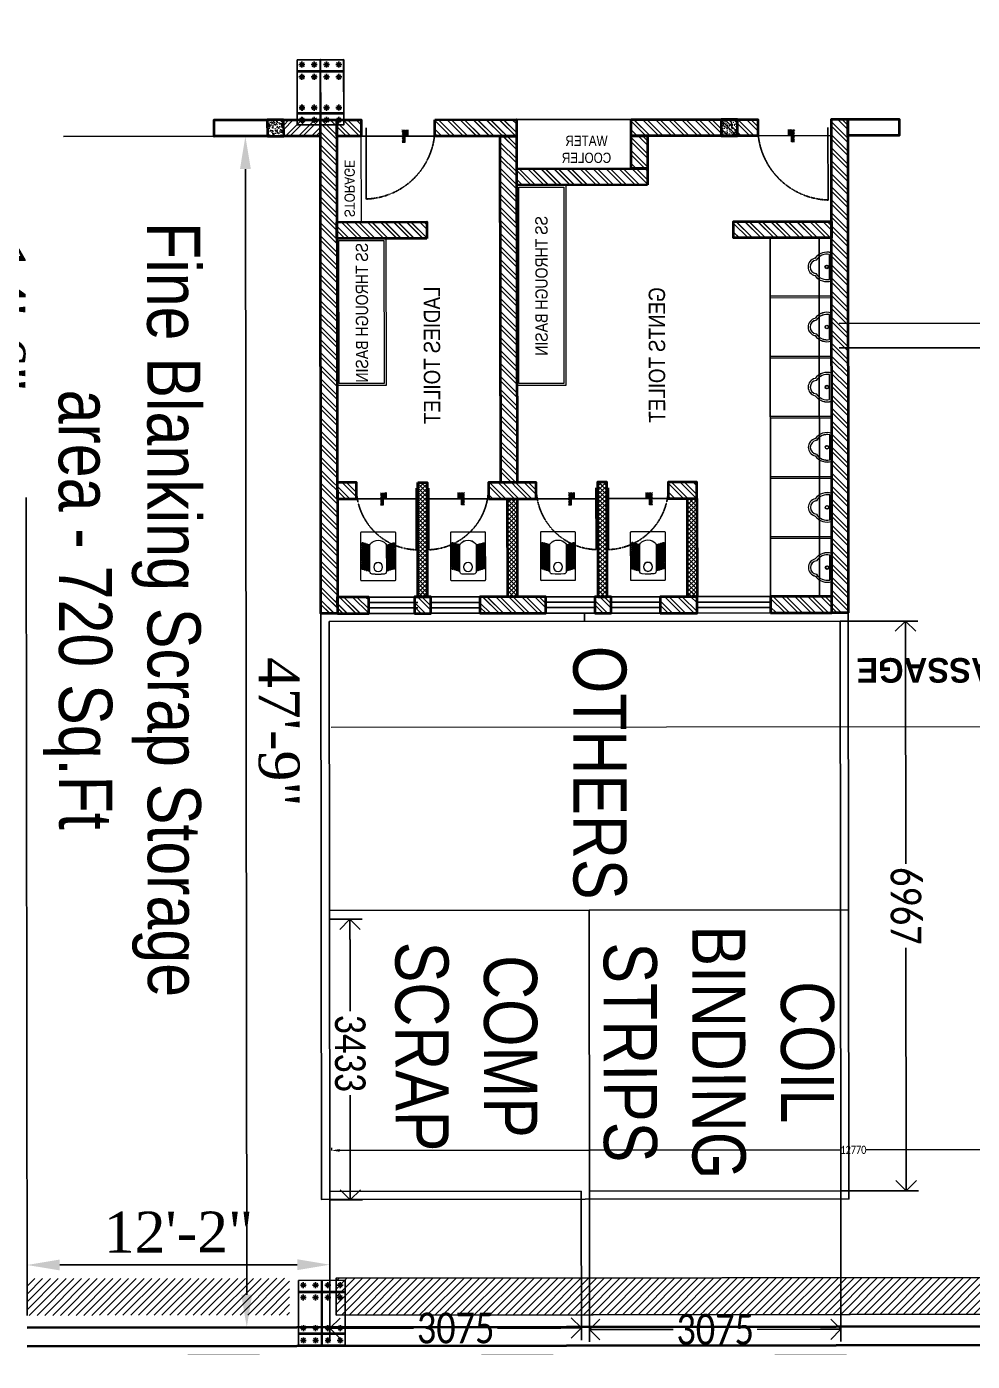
# Model space of a CAD drawing. Header units: feet. Extents: x -99009 to 3252343, y -11094690 to 9035152.
# Drawn here: x 2469441 to 2481008, y -2003268 to -1986947 of the extents above; entities that cross this region are included whole.
import ezdxf

# ---------------------------------------------------------------- set-up
doc = ezdxf.new("R2010")
doc.units = ezdxf.units.FT
doc.header["$PDSIZE"] = -1
doc.linetypes.add('HIDDEN2', pattern=[0.1875, 0.125, -0.0625])
for name, color, linetype in [('1', 1, 'Continuous'), ('DOOR', 5, 'Continuous'), ('WINDOW', 5, 'Continuous')]:
    doc.layers.add(name, color=color, linetype=linetype)
for name, color, linetype, lineweight in [('DIMENSION', 1, 'Continuous', 0), ('ELEVATION', 2, 'Continuous', 25), ('ELEVATION 1', 254, 'Continuous', 15), ('NAMEPLATE-LINE', 1, 'Continuous', 0), ('RCC', 3, 'Continuous', 40), ('ROAD', 134, 'Continuous', 0), ('TEXT-SECTION AND SIGN', 30, 'Continuous', 0), ('WALL', 10, 'Continuous', 40)]:
    doc.layers.add(name, color=color, linetype=linetype, lineweight=lineweight)
doc.layers.add('FURNITURE', color=7, linetype='Continuous', lineweight=13, true_color=0x595959)
doc.layers.add('HATCH WALL', color=7, linetype='Continuous', true_color=0x7d7d7d)
doc.styles.add('ARIAL NARROW', font='ARIALN.TTF')
doc.styles.add('CALIBRI', font='calibri.ttf', dxfattribs={"width": 0.8})
doc.styles.add('MM', font='dutch.ttf')
doc.styles.get("Standard").update_dxf_attribs({"font": 'GOTHICB.TTF'})
doc.dimstyles.new('Copy(4) of STANDARD', dxfattribs={"dimscale": 0, "dimtxt": 100, "dimasz": 100, "dimexe": 1, "dimexo": 1, "dimgap": 5, "dimtad": 0, "dimdec": 0, "dimdsep": 46, "dimtxsty": 'CALIBRI', "dimcen": 2.5, "dimclrd": 3, "dimclre": 3, "dimadec": 0, "dimazin": 0, "dimtfac": 1, "dimtdec": 0, "dimtofl": 0, "dimtmove": 1, "dimatfit": 3, "dimfxl": 1, "dimtolj": 1, "dimtzin": 0, "dimlwe": 0, "dimarcsym": 1})
doc.dimstyles.new('MANI (feet)', dxfattribs={"dimtxt": 2.5, "dimasz": 2, "dimexe": 0.477, "dimexo": 0.477, "dimgap": 0.5222, "dimtad": 1, "dimdec": 0, "dimlfac": 0.03937, "dimzin": 4, "dimdsep": 46, "dimlunit": 3, "dimtxsty": 'MM', "dimcen": 0, "dimclrd": 1, "dimclre": 1, "dimclrt": 50, "dimadec": 5, "dimazin": 2, "dimtfac": 1, "dimtdec": 0, "dimtmove": 0, "dimatfit": 3, "dimfxl": 1, "dimtolj": 1, "dimtzin": 0, "dimlwd": -1, "dimlwe": -1, "dimarcsym": 0})
doc.dimstyles.new('MERAKI 150', dxfattribs={"dimtxt": 375, "dimasz": 250, "dimexe": 150, "dimexo": 0, "dimgap": 0, "dimtad": 0, "dimdec": 0, "dimzin": 0, "dimdsep": 46, "dimtxsty": 'CALIBRI', "dimblk": 'OPEN90', "dimcen": 0, "dimclrd": 8, "dimclre": 8, "dimclrt": 256, "dimadec": 0, "dimazin": 0, "dimtfac": 1, "dimtdec": 0, "dimtix": 1, "dimtofl": 0, "dimtmove": 0, "dimatfit": 0, "dimldrblk": 'OPEN90', "dimfxl": 1, "dimtolj": 1, "dimtzin": 0, "dimlwd": -1, "dimlwe": -1, "dimarcsym": 1})

# ---------------------------------------------------------------- blocks, each defined once
blk = doc.blocks.new('RCC COLUMN')
at = {"layer": 'ROAD'}
h = blk.add_hatch(dxfattribs=at)
h.set_pattern_fill('AR-CONC', color=252, scale=10)
h.set_pattern_definition([(50, (-23146.816, 205572.735), (71.726018, -6.275213), [7.5, -82.5]), (355, (-23146.82, 205572.735), (-13.875133, 75.219213), [6, -66]), (100.451444, (-23140.84, 205572.21), (57.850885, 68.944), [6.37402, -70.11421]), (46.1842, (-23146.82, 205592.735), (106.724133, -16.551928), [11.25, -123.75]), (96.635635, (-23137.92, 205591.36), (93.466195, 97.41186), [9.561034, -105.171376]), (351.184164, (-23146.82, 205592.73), (93.466195, 97.41186), [9, -99]), (21, (-23136.816, 205587.735), (59.690705, -40.261889), [7.5, -82.5]), (326, (-23136.82, 205587.735), (24.331533, 72.515005), [6, -66]), (71.451445, (-23131.84, 205584.38), (84.022238, 32.253115), [6.37402, -70.11421]), (37.5, (-23146.816, 205572.735), (1.2159855, 33.2893854), [0, -65.2, 0, -67, 0, -66.25]), (7.5, (-23146.816, 205572.735), (26.306954, 39.441171), [0, -38.2, 0, -63.7, 0, -25.25]), (327.5, (-23169.116, 205572.735), (53.3822436, -2.2554872), [0, -25, 0, -78, 0, -103.5]), (317.5, (-23179.116, 205572.735), (58.318617, 10.010498), [0, -32.5, 0, -51.8, 0, -73.5])])
h.paths.add_polyline_path([(-100, -115), (100, -115), (100, 85), (-100, 85)])
at = {"layer": 'RCC'}
blk.add_lwpolyline([(-100, -115), (100, -115), (100, 85), (-100, 85)], close=True, dxfattribs=at)
blk = doc.blocks.new('BRICK HALF')
at = {"layer": 'NAMEPLATE-LINE'}
h = blk.add_hatch(dxfattribs=at)
h.set_pattern_fill('ANSI32', color=252, scale=300)
h.set_pattern_definition([(45, (612044.52, -48177.99), (-79.549513, 79.549513), []), (45, (612097.55, -48177.99), (-79.549513, 79.549513), [])])
h.paths.add_polyline_path([(0, 0), (450, 0), (450, -200), (0, -200)])
at = {"layer": 'WALL'}
blk.add_lwpolyline([(0, 0), (450, 0), (450, -200), (0, -200)], dxfattribs=at)
at = {"rotation": 180}
blk.add_blockref('RCC COLUMN', (550, -115), dxfattribs=at)
blk = doc.blocks.new('A$C63D1149E')
at = {"layer": 'FURNITURE'}
for p, q in [((171, 0), (-171, 0)), ((171, 0), (-171, 0)), ((152, -25), (-152, -25)), ((152, -25), (-152, -25))]:
    blk.add_line(p, q, dxfattribs=at)
for centre, major_axis, start_param, end_param in [((1, -56), (-128, -128), -1.100954, 0.158924), ((1, -56), (-128, -128), -1.100954, 0.158924), ((-1, -56), (-128, 128), 2.984892, 4.241024), ((-1, -56), (-128, 128), 2.984892, 4.241024), ((1, -56), (-154, -26), -0.36963, 0.838959), ((1, -56), (-154, -26), -0.36963, 0.838959), ((0, -58), (15.6, 15.6), 3.926991, 10.210176), ((0, -58), (15.6, 15.6), 3.926991, 10.210176), ((0, -58), (13.4, 13.4), 3.926991, 10.210176), ((0, -58), (13.4, 13.4), 3.926991, 10.210176), ((-1, -56), (-111, -111), 1.351347, 2.556042), ((-1, -56), (-111, -111), 1.351347, 2.556042), ((0, -179), (-76.5, -76.5), -0.559653, 2.132181), ((0, -179), (-76.5, -76.5), -0.559653, 2.132181), ((0, -179), (-58.8, 58.8), 0.899511, 3.814514), ((0, -179), (-58.8, 58.8), 0.899511, 3.814514)]:
    blk.add_ellipse(centre, major_axis=major_axis, ratio=1, start_param=start_param, end_param=end_param, dxfattribs=at)
blk = doc.blocks.new('TILE DROP')
at = {"layer": 'ELEVATION 1'}
h = blk.add_hatch(dxfattribs=at)
h.set_pattern_fill('ANSI31', color=256, scale=100)
h.set_pattern_definition([(45, (2084.408, -447.256), (-8.83883476, 8.83883476), [])])
h.paths.add_polyline_path([(319887, 40620), (320037, 40620), (320037, 40695), (319962, 40695), (319962, 40657), (319887, 40657)])
blk.add_lwpolyline([(319887, 40620), (319887, 40657), (319962, 40657), (319962, 40695), (320037, 40695)], dxfattribs=at)
blk = doc.blocks.new('Squat toilet 2_top')
for points in [[(-205, 0), (205, 0, -0.414214), (215, -10), (215, -582, -0.414214), (205, -592), (-205, -592, -0.414214), (-215, -582), (-215, -10, -0.414214)], [(-195, -140), (-185, -140, -0.414214), (-180, -145), (-180, -155, -0.414214), (-185, -160), (-195, -160, -0.414214), (-200, -155), (-200, -145, -0.414214)], [(-170, -133), (-160, -133, -0.414214), (-155, -138), (-155, -148, -0.414214), (-160, -153), (-170, -153, -0.414214), (-175, -148), (-175, -138, -0.414214)], [(-170, -158), (-160, -158, -0.414214), (-155, -163), (-155, -173, -0.414214), (-160, -178), (-170, -178, -0.414214), (-175, -173), (-175, -163, -0.414214)], [(-145, -125), (-135, -125, -0.414214), (-130, -130), (-130, -140, -0.414214), (-135, -145), (-145, -145, -0.414214), (-150, -140), (-150, -130, -0.414214)], [(-145, -150), (-135, -150, -0.414214), (-130, -155), (-130, -165, -0.414214), (-135, -170), (-145, -170, -0.414214), (-150, -165), (-150, -155, -0.414214)], [(-120, -118), (-110, -118, -0.414214), (-105, -123), (-105, -133, -0.414214), (-110, -138), (-120, -138, -0.414214), (-125, -133), (-125, -123, -0.414214)], [(-120, -143), (-110, -143, -0.414214), (-105, -148), (-105, -158, -0.414214), (-110, -163), (-120, -163, -0.414214), (-125, -158), (-125, -148, -0.414214)], [(-92, -452, 0.439626), (92, -452, 0.187763), (100, -431), (100, -108, 0.390289), (72, -78, 0.041208), (-72, -78, 0.390289), (-100, -108), (-100, -431, 0.187763)], [(120, -118), (110, -118, 0.414214), (105, -123), (105, -133, 0.414214), (110, -138), (120, -138, 0.414214), (125, -133), (125, -123, 0.414214)], [(120, -143), (110, -143, 0.414214), (105, -148), (105, -158, 0.414214), (110, -163), (120, -163, 0.414214), (125, -158), (125, -148, 0.414214)], [(145, -125), (135, -125, 0.414214), (130, -130), (130, -140, 0.414214), (135, -145), (145, -145, 0.414214), (150, -140), (150, -130, 0.414214)], [(145, -150), (135, -150, 0.414214), (130, -155), (130, -165, 0.414214), (135, -170), (145, -170, 0.414214), (150, -165), (150, -155, 0.414214)], [(170, -133), (160, -133, 0.414214), (155, -138), (155, -148, 0.414214), (160, -153), (170, -153, 0.414214), (175, -148), (175, -138, 0.414214)], [(170, -158), (160, -158, 0.414214), (155, -163), (155, -173, 0.414214), (160, -178), (170, -178, 0.414214), (175, -173), (175, -163, 0.414214)], [(195, -140), (185, -140, 0.414214), (180, -145), (180, -155, 0.414214), (185, -160), (195, -160, 0.414214), (200, -155), (200, -145, 0.414214)], [(-195, -165), (-185, -165, -0.414214), (-180, -170), (-180, -180, -0.414214), (-185, -185), (-195, -185, -0.414214), (-200, -180), (-200, -170, -0.414214)], [(-195, -190), (-185, -190, -0.414214), (-180, -195), (-180, -205, -0.414214), (-185, -210), (-195, -210, -0.414214), (-200, -205), (-200, -195, -0.414214)], [(-195, -215), (-185, -215, -0.414214), (-180, -220), (-180, -230, -0.414214), (-185, -235), (-195, -235, -0.414214), (-200, -230), (-200, -220, -0.414214)], [(-195, -240), (-185, -240, -0.414214), (-180, -245), (-180, -255, -0.414214), (-185, -260), (-195, -260, -0.414214), (-200, -255), (-200, -245, -0.414214)], [(-195, -265), (-185, -265, -0.414214), (-180, -270), (-180, -280, -0.414214), (-185, -285), (-195, -285, -0.414214), (-200, -280), (-200, -270, -0.414214)], [(-195, -290), (-185, -290, -0.414214), (-180, -295), (-180, -305, -0.414214), (-185, -310), (-195, -310, -0.414214), (-200, -305), (-200, -295, -0.414214)], [(-195, -315), (-185, -315, -0.414214), (-180, -320), (-180, -330, -0.414214), (-185, -335), (-195, -335, -0.414214), (-200, -330), (-200, -320, -0.414214)], [(-170, -183), (-160, -183, -0.414214), (-155, -188), (-155, -198, -0.414214), (-160, -203), (-170, -203, -0.414214), (-175, -198), (-175, -188, -0.414214)], [(-170, -208), (-160, -208, -0.414214), (-155, -213), (-155, -223, -0.414214), (-160, -228), (-170, -228, -0.414214), (-175, -223), (-175, -213, -0.414214)], [(-170, -233), (-160, -233, -0.414214), (-155, -238), (-155, -248, -0.414214), (-160, -253), (-170, -253, -0.414214), (-175, -248), (-175, -238, -0.414214)], [(-170, -258), (-160, -258, -0.414214), (-155, -263), (-155, -273, -0.414214), (-160, -278), (-170, -278, -0.414214), (-175, -273), (-175, -263, -0.414214)], [(-170, -283), (-160, -283, -0.414214), (-155, -288), (-155, -298, -0.414214), (-160, -303), (-170, -303, -0.414214), (-175, -298), (-175, -288, -0.414214)], [(-170, -308), (-160, -308, -0.414214), (-155, -313), (-155, -323, -0.414214), (-160, -328), (-170, -328, -0.414214), (-175, -323), (-175, -313, -0.414214)], [(-145, -175), (-135, -175, -0.414214), (-130, -180), (-130, -190, -0.414214), (-135, -195), (-145, -195, -0.414214), (-150, -190), (-150, -180, -0.414214)], [(-145, -200), (-135, -200, -0.414214), (-130, -205), (-130, -215, -0.414214), (-135, -220), (-145, -220, -0.414214), (-150, -215), (-150, -205, -0.414214)], [(-145, -225), (-135, -225, -0.414214), (-130, -230), (-130, -240, -0.414214), (-135, -245), (-145, -245, -0.414214), (-150, -240), (-150, -230, -0.414214)], [(-145, -250), (-135, -250, -0.414214), (-130, -255), (-130, -265, -0.414214), (-135, -270), (-145, -270, -0.414214), (-150, -265), (-150, -255, -0.414214)], [(-145, -275), (-135, -275, -0.414214), (-130, -280), (-130, -290, -0.414214), (-135, -295), (-145, -295, -0.414214), (-150, -290), (-150, -280, -0.414214)], [(-145, -300), (-135, -300, -0.414214), (-130, -305), (-130, -315, -0.414214), (-135, -320), (-145, -320, -0.414214), (-150, -315), (-150, -305, -0.414214)], [(-145, -325), (-135, -325, -0.414214), (-130, -330), (-130, -340, -0.414214), (-135, -345), (-145, -345, -0.414214), (-150, -340), (-150, -330, -0.414214)], [(-120, -168), (-110, -168, -0.414214), (-105, -173), (-105, -183, -0.414214), (-110, -188), (-120, -188, -0.414214), (-125, -183), (-125, -173, -0.414214)], [(-120, -193), (-110, -193, -0.414214), (-105, -198), (-105, -208, -0.414214), (-110, -213), (-120, -213, -0.414214), (-125, -208), (-125, -198, -0.414214)], [(-120, -218), (-110, -218, -0.414214), (-105, -223), (-105, -233, -0.414214), (-110, -238), (-120, -238, -0.414214), (-125, -233), (-125, -223, -0.414214)], [(-120, -243), (-110, -243, -0.414214), (-105, -248), (-105, -258, -0.414214), (-110, -263), (-120, -263, -0.414214), (-125, -258), (-125, -248, -0.414214)], [(-120, -268), (-110, -268, -0.414214), (-105, -273), (-105, -283, -0.414214), (-110, -288), (-120, -288, -0.414214), (-125, -283), (-125, -273, -0.414214)], [(-120, -293), (-110, -293, -0.414214), (-105, -298), (-105, -308, -0.414214), (-110, -313), (-120, -313, -0.414214), (-125, -308), (-125, -298, -0.414214)], [(-120, -318), (-110, -318, -0.414214), (-105, -323), (-105, -333, -0.414214), (-110, -338), (-120, -338, -0.414214), (-125, -333), (-125, -323, -0.414214)], [(120, -168), (110, -168, 0.414214), (105, -173), (105, -183, 0.414214), (110, -188), (120, -188, 0.414214), (125, -183), (125, -173, 0.414214)], [(120, -193), (110, -193, 0.414214), (105, -198), (105, -208, 0.414214), (110, -213), (120, -213, 0.414214), (125, -208), (125, -198, 0.414214)], [(120, -218), (110, -218, 0.414214), (105, -223), (105, -233, 0.414214), (110, -238), (120, -238, 0.414214), (125, -233), (125, -223, 0.414214)], [(120, -243), (110, -243, 0.414214), (105, -248), (105, -258, 0.414214), (110, -263), (120, -263, 0.414214), (125, -258), (125, -248, 0.414214)], [(120, -268), (110, -268, 0.414214), (105, -273), (105, -283, 0.414214), (110, -288), (120, -288, 0.414214), (125, -283), (125, -273, 0.414214)], [(120, -293), (110, -293, 0.414214), (105, -298), (105, -308, 0.414214), (110, -313), (120, -313, 0.414214), (125, -308), (125, -298, 0.414214)], [(120, -318), (110, -318, 0.414214), (105, -323), (105, -333, 0.414214), (110, -338), (120, -338, 0.414214), (125, -333), (125, -323, 0.414214)], [(145, -175), (135, -175, 0.414214), (130, -180), (130, -190, 0.414214), (135, -195), (145, -195, 0.414214), (150, -190), (150, -180, 0.414214)], [(145, -200), (135, -200, 0.414214), (130, -205), (130, -215, 0.414214), (135, -220), (145, -220, 0.414214), (150, -215), (150, -205, 0.414214)], [(145, -225), (135, -225, 0.414214), (130, -230), (130, -240, 0.414214), (135, -245), (145, -245, 0.414214), (150, -240), (150, -230, 0.414214)], [(145, -250), (135, -250, 0.414214), (130, -255), (130, -265, 0.414214), (135, -270), (145, -270, 0.414214), (150, -265), (150, -255, 0.414214)], [(145, -275), (135, -275, 0.414214), (130, -280), (130, -290, 0.414214), (135, -295), (145, -295, 0.414214), (150, -290), (150, -280, 0.414214)], [(145, -300), (135, -300, 0.414214), (130, -305), (130, -315, 0.414214), (135, -320), (145, -320, 0.414214), (150, -315), (150, -305, 0.414214)], [(145, -325), (135, -325, 0.414214), (130, -330), (130, -340, 0.414214), (135, -345), (145, -345, 0.414214), (150, -340), (150, -330, 0.414214)], [(170, -183), (160, -183, 0.414214), (155, -188), (155, -198, 0.414214), (160, -203), (170, -203, 0.414214), (175, -198), (175, -188, 0.414214)], [(170, -208), (160, -208, 0.414214), (155, -213), (155, -223, 0.414214), (160, -228), (170, -228, 0.414214), (175, -223), (175, -213, 0.414214)], [(170, -233), (160, -233, 0.414214), (155, -238), (155, -248, 0.414214), (160, -253), (170, -253, 0.414214), (175, -248), (175, -238, 0.414214)], [(170, -258), (160, -258, 0.414214), (155, -263), (155, -273, 0.414214), (160, -278), (170, -278, 0.414214), (175, -273), (175, -263, 0.414214)], [(170, -283), (160, -283, 0.414214), (155, -288), (155, -298, 0.414214), (160, -303), (170, -303, 0.414214), (175, -298), (175, -288, 0.414214)], [(170, -308), (160, -308, 0.414214), (155, -313), (155, -323, 0.414214), (160, -328), (170, -328, 0.414214), (175, -323), (175, -313, 0.414214)], [(195, -165), (185, -165, 0.414214), (180, -170), (180, -180, 0.414214), (185, -185), (195, -185, 0.414214), (200, -180), (200, -170, 0.414214)], [(195, -190), (185, -190, 0.414214), (180, -195), (180, -205, 0.414214), (185, -210), (195, -210, 0.414214), (200, -205), (200, -195, 0.414214)], [(195, -215), (185, -215, 0.414214), (180, -220), (180, -230, 0.414214), (185, -235), (195, -235, 0.414214), (200, -230), (200, -220, 0.414214)], [(195, -240), (185, -240, 0.414214), (180, -245), (180, -255, 0.414214), (185, -260), (195, -260, 0.414214), (200, -255), (200, -245, 0.414214)], [(195, -265), (185, -265, 0.414214), (180, -270), (180, -280, 0.414214), (185, -285), (195, -285, 0.414214), (200, -280), (200, -270, 0.414214)], [(195, -290), (185, -290, 0.414214), (180, -295), (180, -305, 0.414214), (185, -310), (195, -310, 0.414214), (200, -305), (200, -295, 0.414214)], [(195, -315), (185, -315, 0.414214), (180, -320), (180, -330, 0.414214), (185, -335), (195, -335, 0.414214), (200, -330), (200, -320, 0.414214)], [(-195, -340), (-185, -340, -0.414214), (-180, -345), (-180, -355, -0.414214), (-185, -360), (-195, -360, -0.414214), (-200, -355), (-200, -345, -0.414214)], [(-195, -365), (-185, -365, -0.414214), (-180, -370), (-180, -380, -0.414214), (-185, -385), (-195, -385, -0.414214), (-200, -380), (-200, -370, -0.414214)], [(-195, -390), (-185, -390, -0.414214), (-180, -395), (-180, -405, -0.414214), (-185, -410), (-195, -410, -0.414214), (-200, -405), (-200, -395, -0.414214)], [(-195, -415), (-185, -415, -0.414214), (-180, -420), (-180, -430, -0.414214), (-185, -435), (-195, -435, -0.414214), (-200, -430), (-200, -420, -0.414214)], [(-195, -440), (-185, -440, -0.414214), (-180, -445), (-180, -455, -0.414214), (-185, -460), (-195, -460, -0.414214), (-200, -455), (-200, -445, -0.414214)], [(-170, -333), (-160, -333, -0.414214), (-155, -338), (-155, -348, -0.414214), (-160, -353), (-170, -353, -0.414214), (-175, -348), (-175, -338, -0.414214)], [(-170, -358), (-160, -358, -0.414214), (-155, -363), (-155, -373, -0.414214), (-160, -378), (-170, -378, -0.414214), (-175, -373), (-175, -363, -0.414214)], [(-170, -383), (-160, -383, -0.414214), (-155, -388), (-155, -398, -0.414214), (-160, -403), (-170, -403, -0.414214), (-175, -398), (-175, -388, -0.414214)], [(-170, -408), (-160, -408, -0.414214), (-155, -413), (-155, -423, -0.414214), (-160, -428), (-170, -428, -0.414214), (-175, -423), (-175, -413, -0.414214)], [(-170, -433), (-160, -433, -0.414214), (-155, -438), (-155, -448, -0.414214), (-160, -453), (-170, -453, -0.414214), (-175, -448), (-175, -438, -0.414214)], [(-145, -350), (-135, -350, -0.414214), (-130, -355), (-130, -365, -0.414214), (-135, -370), (-145, -370, -0.414214), (-150, -365), (-150, -355, -0.414214)], [(-145, -375), (-135, -375, -0.414214), (-130, -380), (-130, -390, -0.414214), (-135, -395), (-145, -395, -0.414214), (-150, -390), (-150, -380, -0.414214)], [(-145, -400), (-135, -400, -0.414214), (-130, -405), (-130, -415, -0.414214), (-135, -420), (-145, -420, -0.414214), (-150, -415), (-150, -405, -0.414214)], [(-145, -425), (-135, -425, -0.414214), (-130, -430), (-130, -440, -0.414214), (-135, -445), (-145, -445, -0.414214), (-150, -440), (-150, -430, -0.414214)], [(-120, -343), (-110, -343, -0.414214), (-105, -348), (-105, -358, -0.414214), (-110, -363), (-120, -363, -0.414214), (-125, -358), (-125, -348, -0.414214)], [(-120, -368), (-110, -368, -0.414214), (-105, -373), (-105, -383, -0.414214), (-110, -388), (-120, -388, -0.414214), (-125, -383), (-125, -373, -0.414214)], [(-120, -393), (-110, -393, -0.414214), (-105, -398), (-105, -408, -0.414214), (-110, -413), (-120, -413, -0.414214), (-125, -408), (-125, -398, -0.414214)], [(-120, -418), (-110, -418, -0.414214), (-105, -423), (-105, -433, -0.414214), (-110, -438), (-120, -438, -0.414214), (-125, -433), (-125, -423, -0.414214)], [(120, -343), (110, -343, 0.414214), (105, -348), (105, -358, 0.414214), (110, -363), (120, -363, 0.414214), (125, -358), (125, -348, 0.414214)], [(120, -368), (110, -368, 0.414214), (105, -373), (105, -383, 0.414214), (110, -388), (120, -388, 0.414214), (125, -383), (125, -373, 0.414214)], [(120, -393), (110, -393, 0.414214), (105, -398), (105, -408, 0.414214), (110, -413), (120, -413, 0.414214), (125, -408), (125, -398, 0.414214)], [(120, -418), (110, -418, 0.414214), (105, -423), (105, -433, 0.414214), (110, -438), (120, -438, 0.414214), (125, -433), (125, -423, 0.414214)], [(145, -350), (135, -350, 0.414214), (130, -355), (130, -365, 0.414214), (135, -370), (145, -370, 0.414214), (150, -365), (150, -355, 0.414214)], [(145, -375), (135, -375, 0.414214), (130, -380), (130, -390, 0.414214), (135, -395), (145, -395, 0.414214), (150, -390), (150, -380, 0.414214)], [(145, -400), (135, -400, 0.414214), (130, -405), (130, -415, 0.414214), (135, -420), (145, -420, 0.414214), (150, -415), (150, -405, 0.414214)], [(145, -425), (135, -425, 0.414214), (130, -430), (130, -440, 0.414214), (135, -445), (145, -445, 0.414214), (150, -440), (150, -430, 0.414214)], [(170, -333), (160, -333, 0.414214), (155, -338), (155, -348, 0.414214), (160, -353), (170, -353, 0.414214), (175, -348), (175, -338, 0.414214)], [(170, -358), (160, -358, 0.414214), (155, -363), (155, -373, 0.414214), (160, -378), (170, -378, 0.414214), (175, -373), (175, -363, 0.414214)], [(170, -383), (160, -383, 0.414214), (155, -388), (155, -398, 0.414214), (160, -403), (170, -403, 0.414214), (175, -398), (175, -388, 0.414214)], [(170, -408), (160, -408, 0.414214), (155, -413), (155, -423, 0.414214), (160, -428), (170, -428, 0.414214), (175, -423), (175, -413, 0.414214)], [(170, -433), (160, -433, 0.414214), (155, -438), (155, -448, 0.414214), (160, -453), (170, -453, 0.414214), (175, -448), (175, -438, 0.414214)], [(195, -340), (185, -340, 0.414214), (180, -345), (180, -355, 0.414214), (185, -360), (195, -360, 0.414214), (200, -355), (200, -345, 0.414214)], [(195, -365), (185, -365, 0.414214), (180, -370), (180, -380, 0.414214), (185, -385), (195, -385, 0.414214), (200, -380), (200, -370, 0.414214)], [(195, -390), (185, -390, 0.414214), (180, -395), (180, -405, 0.414214), (185, -410), (195, -410, 0.414214), (200, -405), (200, -395, 0.414214)], [(195, -415), (185, -415, 0.414214), (180, -420), (180, -430, 0.414214), (185, -435), (195, -435, 0.414214), (200, -430), (200, -420, 0.414214)], [(195, -440), (185, -440, 0.414214), (180, -445), (180, -455, 0.414214), (185, -460), (195, -460, 0.414214), (200, -455), (200, -445, 0.414214)]]:
    blk.add_lwpolyline(points, format="xyb", close=True)
blk.add_circle((0, -164), 55)
blk = doc.blocks.new('DOOR 123')
blk.add_lwpolyline([(-1381, 0), (-1381, 1500, -0.410737)], format="xyb")
at = {"linetype": 'HIDDEN2'}
blk.add_lwpolyline([(-1381, 1499, -0.404482), (69, 0)], format="xyb", dxfattribs=at)
blk = doc.blocks.new('TOILET 1')
at = {"layer": 'HATCH WALL'}
h = blk.add_hatch(dxfattribs=at)
h.set_pattern_fill('ANSI32', color=256, scale=300)
h.set_pattern_definition([(45, (0, 0), (-79.5495, 79.5495), []), (45, (53.03, 0), (-79.5495, 79.5495), [])])
h.paths.add_polyline_path([(1300, 1450), (200, 1450), (200, 1250), (1300, 1250)])
h.paths.add_polyline_path([(200, 6036), (0, 6036), (0, 0), (200, 0)])
h.paths.add_polyline_path([(200, 0), (500, 0), (500, 200), (200, 200)])
h.paths.add_polyline_path([(1400, 0), (2400, 0), (2400, 200), (1400, 200)])
h.paths.add_polyline_path([(2400, 4436), (2200, 4436), (2200, 200), (2400, 200)])
h.paths.add_polyline_path([(3800, 0), (5350, 0), (5350, 200), (3800, 200)])
h.paths.add_polyline_path([(6249, 1450), (5050, 1450), (5050, 1250), (6249, 1250)])
h.paths.add_polyline_path([(6450, 6036), (6250, 6036), (6250, 0), (6450, 0)])
h.paths.add_polyline_path([(5500, 6036), (6250, 6036), (6250, 5836), (5500, 5836)])
h.paths.add_polyline_path([(4150, 6036), (4600, 6036), (4600, 5836), (4150, 5836)])
h.paths.add_polyline_path([(1943, 6036), (2750, 6036), (2750, 5836), (1943, 5836)])
h.paths.add_polyline_path([(200, 6036), (585, 6036), (585, 5836), (200, 5836)])
h.paths.add_polyline_path([(4250, 4636), (4600, 4636), (4600, 4436), (4250, 4436)])
h.paths.add_polyline_path([(2050, 4636), (2635, 4636), (2635, 4436), (2050, 4436)])
h.paths.add_polyline_path([(200, 4636), (436, 4636), (436, 4436), (200, 4436)])
h.paths.add_polyline_path([(1343, 5836), (1343, 6036), (1143, 6036), (1143, 5836)])
h.paths.add_polyline_path([(3350, 6036), (3350, 5836), (3550, 5836), (3550, 6036)])
h = blk.add_hatch(dxfattribs=at)
h.set_pattern_fill('ANSI37', color=256, scale=300)
h.set_pattern_definition([(45, (543394.516, -136711.84), (-26.5165043, 26.5165043), []), (135, (543394.516, -136711.84), (-26.5165043, -26.5165043), [])])
h.paths.add_polyline_path([(1185, 4436), (1300, 4436), (1300, 5836), (1185, 5836)])
h.paths.add_polyline_path([(2285, 4636), (2400, 4636), (2400, 5836), (2285, 5836)])
h.paths.add_polyline_path([(3385, 5836), (3500, 5836), (3500, 4436), (3385, 4436)])
h.paths.add_polyline_path([(4485, 4636), (4600, 4636), (4600, 5836), (4485, 5836)])
h = blk.add_hatch(dxfattribs=at)
h.set_pattern_fill('ANSI32', color=256, scale=300)
h.set_pattern_definition([(45, (543394.52, -45814.62), (-79.549513, 79.549513), []), (45, (543447.55, -45814.62), (-79.549513, 79.549513), [])])
h.paths.add_polyline_path([(4000, 800), (2400, 800), (2400, 600), (4000, 600)])
h.paths.add_polyline_path([(3800, 600), (3800, 200), (4000, 200), (4000, 600)])
at = {"layer": 'ELEVATION'}
blk.add_lwpolyline([(6100, 1450), (5500, 1450), (5500, 5836), (6100, 5836)], close=True, dxfattribs=at)
for points in [[(435, 4636), (1185, 4636)], [(2050, 4636), (1300, 4636)], [(2635, 4636), (3385, 4636)], [(4250, 4636), (3500, 4636)], [(487, 200), (1537, 200)], [(5200, 200), (6250, 200)], [(3800, 0), (2400, 0)]]:
    blk.add_lwpolyline(points, dxfattribs=at)
at = {"layer": 'ELEVATION 1'}
for points in [[(6250, 1450), (6100, 1450), (6100, 5836), (6250, 5836)], [(5500, 5101), (6250, 5101), (6250, 5126), (5500, 5126)], [(5500, 4366), (6250, 4366), (6250, 4391), (5500, 4391)], [(5500, 3630), (6250, 3630), (6250, 3655), (5500, 3655)], [(800, 3250), (200, 3250), (200, 1450), (800, 1450)], [(775, 3225), (225, 3225), (225, 1475), (775, 1475)], [(3000, 3250), (2400, 3250), (2400, 800), (3000, 800)], [(2975, 3225), (2425, 3225), (2425, 825), (2975, 825)], [(5500, 2895), (6250, 2895), (6250, 2920), (5500, 2920)], [(5500, 2160), (6250, 2160), (6250, 2185), (5500, 2185)]]:
    blk.add_lwpolyline(points, close=True, dxfattribs=at)
at = {"layer": 'FURNITURE'}
blk.add_lwpolyline([(200, 1250), (500, 1250), (500, 200), (200, 200), (200, 1250)], dxfattribs=at)
at = {"layer": 'WALL'}
for points in [[(200, 6036), (0, 6036), (0, 0), (200, 0)], [(200, 6036), (585, 6036), (585, 5836), (200, 5836)], [(1143, 6036), (1343, 6036), (1343, 5836), (1143, 5836)], [(1943, 6036), (2750, 6036), (2750, 5836), (1943, 5836)], [(3350, 6036), (3550, 6036), (3550, 5836), (3350, 5836)], [(4150, 6036), (4600, 6036), (4600, 5836), (4150, 5836)], [(5500, 6036), (6250, 6036), (6250, 5836), (5500, 5836)], [(6450, 6036), (6250, 6036), (6250, 0), (6450, 0)], [(1185, 4436), (1300, 4436), (1300, 5836), (1185, 5836)], [(2285, 4636), (2400, 4636), (2400, 5836), (2285, 5836)], [(3385, 5836), (3500, 5836), (3500, 4436), (3385, 4436)], [(4485, 4636), (4600, 4636), (4600, 5836), (4485, 5836)], [(200, 4636), (436, 4636), (436, 4436), (200, 4436)], [(2050, 4636), (2635, 4636), (2635, 4436), (2050, 4436)], [(4250, 4636), (4600, 4636), (4600, 4436), (4250, 4436)], [(2400, 4436), (2200, 4436), (2200, 200), (2400, 200)], [(1300, 1450), (200, 1450), (200, 1250), (1300, 1250)], [(6249, 1450), (5050, 1450), (5050, 1250), (6249, 1250)], [(4000, 800), (2400, 800), (2400, 600), (4000, 600)], [(3800, 600), (3800, 200), (4000, 200), (4000, 600)], [(200, 0), (500, 0), (500, 200), (200, 200)], [(1400, 0), (2400, 0), (2400, 200), (1400, 200)], [(3800, 0), (5350, 0), (5350, 200), (3800, 200)]]:
    blk.add_lwpolyline(points, close=True, dxfattribs=at)
at = {"layer": 'WINDOW'}
for p, q in [((1185, 5968), (585, 5968)), ((1185, 5903), (585, 5903)), ((1943, 5968), (1343, 5968)), ((1943, 5903), (1343, 5903)), ((3350, 5968), (2750, 5968)), ((3350, 5903), (2750, 5903)), ((4150, 5968), (3550, 5968)), ((4150, 5903), (3550, 5903)), ((5500, 5968), (4600, 5968)), ((5500, 5903), (4600, 5903))]:
    blk.add_line(p, q, dxfattribs=at)
for points in [[(585, 5836), (1143, 5836), (1143, 6036), (585, 6036)], [(1343, 5836), (1943, 5836), (1943, 6036), (1343, 6036)], [(2750, 5836), (3350, 5836), (3350, 6036), (2750, 6036)], [(3550, 5836), (4150, 5836), (4150, 6036), (3550, 6036)], [(4600, 5836), (5500, 5836), (5500, 6036), (4600, 6036)]]:
    blk.add_lwpolyline(points, close=True, dxfattribs=at)
at = {"xscale": -1, "rotation": 270}
for p in [(6250, 5481), (6250, 4746), (6250, 4011), (6250, 3275), (6250, 2540), (6250, 1805)]:
    blk.add_blockref('A$C63D1149E', p, dxfattribs=at)
at = {"layer": 'DOOR'}
for p, xscale, yscale, zscale in [((470, 4504), -0.5034149087393046, 0.5034149087393046, 0.5034149087393046), ((2015, 4504), 0.5034149087393046, 0.5034149087393046, 0.5034149087393046), ((2670, 4504), -0.5034149087393046, 0.5034149087393046, 0.5034149087393046), ((4215, 4504), 0.5034149087393046, 0.5034149087393046, 0.5034149087393046), ((5391, 100), -0.5919397875663407, 0.5919397875663407, 0.5919397875663407), ((1360, 100), 0.5795393762613872, 0.5795393762613872, 0.5795393762613872)]:
    blk.add_blockref('DOOR 123', p, dxfattribs=dict(at, xscale=xscale, yscale=yscale, zscale=zscale))
at = {"layer": 'ELEVATION 1', "rotation": 270}
for p in [(-39891, 324597), (-37591, 324597), (-39622, 320162)]:
    blk.add_blockref('TILE DROP', p, dxfattribs=at)
at = {"layer": 'ELEVATION 1', "xscale": -1, "rotation": 90}
for p in [(42376, 324597), (44676, 324597), (46420, 320162)]:
    blk.add_blockref('TILE DROP', p, dxfattribs=at)
at = {"layer": 'FURNITURE'}
for p in [(700, 5634), (1800, 5634), (2900, 5634), (4000, 5634)]:
    blk.add_blockref('Squat toilet 2_top', p, dxfattribs=at)
at = {"layer": 'TEXT-SECTION AND SIGN', "ltscale": 1200, "attachment_point": 2, "style": 'ARIAL NARROW'}
for s, insert, char_height, width, rotation in [('LADIES TOILET ', (1261, 2880), 200, 1678.53, 90), ('GENTS TOILET ', (4013, 2880), 200, 1678.53, 90), ('SS THROUGH BASIN', (430, 2359), 150, 1696.01, 90), ('SS THROUGH BASIN', (2627, 2033), 150, 2346.01, 90), ('STORAGE', (419, 841), 125, 521.49, 270), ('WATER COOLER', (3254, 197), 125, 521.49, 180)]:
    blk.add_mtext(s, dxfattribs=dict(at, insert=insert, char_height=char_height, width=width, rotation=rotation))
blk = doc.blocks.new('A$C8bfd1555')
blk.add_line((100, 3225), (0, 3225))
blk.add_lwpolyline([(0, 6450), (7167, 6450), (7167, 0), (0, 0)], close=True)
blk.add_lwpolyline([(7067, 3175), (7067, 100), (100, 100), (100, 6350), (7067, 6350), (7067, 3275)])
blk = doc.blocks.new('_Open90')
at = {"color": 0, "linetype": 'ByBlock', "lineweight": -2}
for p, q in [((0, 0), (-1, 0)), ((-0.5, 0.5), (0, 0)), ((0, 0), (-0.5, -0.5))]:
    blk.add_line(p, q, dxfattribs=at)
blk = doc.blocks.new('*D2406')
at = {"color": 8}
for p, q in [((2479391, -1994216), (2480341, -1994215)), ((2480191, -1994465), (2480194, -1997242)), ((2480199, -2000931), (2480195, -1998154)), ((2479399, -2001182), (2480349, -2001181))]:
    blk.add_line(p, q, dxfattribs=at)
at = {"layer": 'Defpoints', "color": 0}
for p in [(2479391, -1994216), (2479399, -2001182), (2480199, -2001181)]:
    blk.add_point(p, dxfattribs=at)
at = {"color": 8, "xscale": 250, "yscale": 250, "zscale": 250}
for p, rotation in [((2480191, -1994215), 90.06505171407377), ((2480199, -2001181), 270.0650517140738)]:
    blk.add_blockref('_Open90', p, dxfattribs=dict(at, rotation=rotation))
at = {"insert": (2480195, -1997698), "char_height": 375, "attachment_point": 5, "rotation": 270.0651, "style": 'CALIBRI', "bg_fill": 3, "box_fill_scale": 1.1, "bg_fill_color": 256, "bg_fill_true_color": 13158600, "bg_fill_transparency": 0}
blk.add_mtext('\\A1;6967', dxfattribs=at)
blk = doc.blocks.new('*D2407')
at = {"color": 8}
for p, q in [((2476324, -2001186), (2476326, -2003029)), ((2479399, -2001182), (2479401, -2003026)), ((2476576, -2002879), (2477410, -2002878)), ((2479151, -2002876), (2478317, -2002877))]:
    blk.add_line(p, q, dxfattribs=at)
at = {"layer": 'Defpoints', "color": 0}
for p in [(2476324, -2001186), (2479399, -2001182), (2476326, -2002879)]:
    blk.add_point(p, dxfattribs=at)
at = {"color": 8, "xscale": 250, "yscale": 250, "zscale": 250}
for p, rotation in [((2476326, -2002879), 180.0650517140738), ((2479401, -2002876), 0.06505171407384516)]:
    blk.add_blockref('_Open90', p, dxfattribs=dict(at, rotation=rotation))
at = {"insert": (2477863, -2002878), "char_height": 375, "attachment_point": 5, "rotation": 0.0651, "style": 'CALIBRI', "bg_fill": 3, "box_fill_scale": 1.1, "bg_fill_color": 256, "bg_fill_true_color": 13158600, "bg_fill_transparency": 0}
blk.add_mtext('\\A1;3075', dxfattribs=at)
blk = doc.blocks.new('*D2408')
at = {"color": 8}
for p, q in [((2473149, -2000824), (2473151, -2003014)), ((2476224, -2001186), (2476226, -2003010)), ((2473401, -2002863), (2474235, -2002863)), ((2475976, -2002861), (2475142, -2002861))]:
    blk.add_line(p, q, dxfattribs=at)
at = {"layer": 'Defpoints', "color": 0}
for p in [(2473149, -2000824), (2476224, -2001186), (2473151, -2002864)]:
    blk.add_point(p, dxfattribs=at)
at = {"color": 8, "xscale": 250, "yscale": 250, "zscale": 250}
for p, rotation in [((2473151, -2002864), 180.0650517140739), ((2476226, -2002860), 0.06505171407385503)]:
    blk.add_blockref('_Open90', p, dxfattribs=dict(at, rotation=rotation))
at = {"insert": (2474688, -2002862), "char_height": 375, "attachment_point": 5, "rotation": 0.0651, "style": 'CALIBRI', "bg_fill": 3, "box_fill_scale": 1.1, "bg_fill_color": 256, "bg_fill_true_color": 13158600, "bg_fill_transparency": 0}
blk.add_mtext('\\A1;3075', dxfattribs=at)
blk = doc.blocks.new('m30ab')
at = {"color": 7}
for p, q in [((-111, 75), (-39, 75)), ((-100, 101), (-49, 50)), ((-49, 101), (-100, 50)), ((-75, 111), (-75, 39)), ((39, 75), (111, 75)), ((50, 101), (101, 50)), ((101, 101), (50, 50)), ((75, 111), (75, 39)), ((-111, -75), (-39, -75)), ((-100, -49), (-49, -100)), ((-49, -49), (-100, -100)), ((-75, -39), (-75, -111)), ((39, -75), (111, -75)), ((50, -49), (101, -100)), ((101, -49), (50, -100)), ((75, -39), (75, -111))]:
    blk.add_line(p, q, dxfattribs=at)
for centre in [(-75, 75), (75, 75), (-75, -75), (75, -75)]:
    blk.add_circle(centre, 18, dxfattribs=at)
blk = doc.blocks.new('FC1630K')
at = {"color": 1}
blk.add_lwpolyline([(1044071, 664472), (1044071, 665266), (1043501, 665266), (1043501, 664472)], close=True, dxfattribs=at)
at = {"color": 4}
for points in [[(1043789, 665131), (1043789, 665266), (1043783, 665266), (1043783, 665131)], [(1043636, 665119), (1043501, 665119), (1043501, 665131), (1043636, 665131)], [(1043936, 665119), (1044071, 665119), (1044071, 665131), (1043936, 665131)], [(1043636, 664619), (1043501, 664619), (1043501, 664607), (1043636, 664607)], [(1043789, 664607), (1043789, 664472), (1043783, 664472), (1043783, 664607)], [(1043936, 664619), (1044071, 664619), (1044071, 664607), (1043936, 664607)]]:
    blk.add_lwpolyline(points, close=True, dxfattribs=at)
at = {"color": 3}
blk.add_lwpolyline([(1043936, 664607), (1043636, 664607), (1043636, 664619), (1043783, 664619), (1043783, 665119), (1043636, 665119), (1043636, 665131), (1043936, 665131), (1043936, 665119), (1043789, 665119), (1043789, 664619), (1043936, 664619)], close=True, dxfattribs=at)
at = {"color": 1}
for p, rotation in [((1043636, 665131), 270), ((1043937, 664606), 90)]:
    blk.add_blockref('m30ab', p, dxfattribs=dict(at, rotation=rotation))
at = {"color": 1, "xscale": -1}
for p, rotation in [((1043937, 665131), 90), ((1043636, 664606), 270)]:
    blk.add_blockref('m30ab', p, dxfattribs=dict(at, rotation=rotation))
blk = doc.blocks.new('*D2413')
at = {"color": 8}
for p, q in [((2473145, -1997861), (2473545, -1997860)), ((2473396, -1998111), (2473397, -1999049)), ((2473399, -2001044), (2473398, -1999954)), ((2473149, -2001294), (2473549, -2001294))]:
    blk.add_line(p, q, dxfattribs=at)
at = {"layer": 'Defpoints', "color": 0}
for p in [(2473145, -1997861), (2473149, -2001294), (2473399, -2001294)]:
    blk.add_point(p, dxfattribs=at)
at = {"color": 8, "xscale": 250, "yscale": 250, "zscale": 250}
for p, rotation in [((2473395, -1997861), 90.06505171407481), ((2473399, -2001294), 270.0650517140748)]:
    blk.add_blockref('_Open90', p, dxfattribs=dict(at, rotation=rotation))
at = {"insert": (2473397, -1999501), "char_height": 375, "attachment_point": 5, "rotation": 270.0651, "style": 'CALIBRI', "bg_fill": 3, "box_fill_scale": 1.1, "bg_fill_color": 256, "bg_fill_true_color": 13158600, "bg_fill_transparency": 0}
blk.add_mtext('\\A1;3433', dxfattribs=at)
blk = doc.blocks.new('*D2496')
at = {"layer": 'Defpoints', "color": 0, "transparency": 33554684}
for p in [(2473169, -2000657), (2473169, -2000689), (2485939, -2000642)]:
    blk.add_point(p, dxfattribs=at)
at = {"layer": 'DIMENSION', "color": 3, "lineweight": 0, "transparency": 33554684}
for p, q in [((2473169, -2000658), (2473169, -2000690)), ((2485939, -2000643), (2485939, -2000675))]:
    blk.add_line(p, q, dxfattribs=at)
at = {"layer": 'DIMENSION', "color": 3, "lineweight": -2, "transparency": 33554684}
for p, q in [((2473269, -2000689), (2479397, -2000682)), ((2485839, -2000674), (2479711, -2000681))]:
    blk.add_line(p, q, dxfattribs=at)
at = {"layer": 'DIMENSION', "color": 3, "transparency": 33554684}
for points in [[(2473269, -2000672), (2473269, -2000705), (2473169, -2000689)], [(2485839, -2000691), (2485839, -2000658), (2485939, -2000674)]]:
    blk.add_solid(points, dxfattribs=at)
at = {"layer": 'DIMENSION', "color": 0, "transparency": 33554684, "insert": (2479554, -2000682), "char_height": 100, "attachment_point": 5, "rotation": 0.0651, "style": 'CALIBRI'}
blk.add_mtext('\\A1;12770', dxfattribs=at)
blk = doc.blocks.new('*D2607')
at = {"color": 1}
for p, q in [((2473150, -2001821), (2473150, -2002181)), ((2469446, -2002157), (2469446, -2002185)), ((2472750, -2002086), (2469846, -2002089))]:
    blk.add_line(p, q, dxfattribs=at)
for points in [[(2469846, -2002023), (2469846, -2002156), (2469446, -2002090)], [(2472750, -2002153), (2472750, -2002020), (2473150, -2002086)]]:
    blk.add_solid(points, dxfattribs=at)
at = {"layer": 'Defpoints', "color": 0}
for p in [(2473150, -2001726), (2469446, -2002062), (2469446, -2002090)]:
    blk.add_point(p, dxfattribs=at)
at = {"color": 50, "insert": (2471298, -2001687), "char_height": 500, "attachment_point": 5, "rotation": 0.0651, "style": 'MM'}
blk.add_mtext('\\A1;12\'-2"', dxfattribs=at)
blk = doc.blocks.new('*D2608')
at = {"color": 1}
for p, q in [((2469892, -1988291), (2472212, -1988288)), ((2472132, -2002453), (2472117, -1988688)), ((2469697, -2002856), (2472228, -2002853))]:
    blk.add_line(p, q, dxfattribs=at)
for points in [[(2472183, -1988688), (2472050, -1988688), (2472116, -1988288)], [(2472066, -2002453), (2472199, -2002453), (2472133, -2002853)]]:
    blk.add_solid(points, dxfattribs=at)
at = {"layer": 'Defpoints', "color": 0}
for p in [(2469797, -1988291), (2472116, -1988288), (2469601, -2002856)]:
    blk.add_point(p, dxfattribs=at)
at = {"color": 50, "insert": (2472526, -1995570), "char_height": 500, "attachment_point": 5, "rotation": 270.0651, "style": 'MM'}
blk.add_mtext('\\A1;47\'-9"', dxfattribs=at)
blk = doc.blocks.new('*D2615')
at = {"color": 1}
for p, q in [((2468768, -1988291), (2468671, -1988291)), ((2468771, -1992304), (2468767, -1988691)), ((2468773, -1992704), (2468676, -1992704))]:
    blk.add_line(p, q, dxfattribs=at)
for points in [[(2468834, -1988691), (2468700, -1988691), (2468767, -1988291)], [(2468705, -1992304), (2468838, -1992304), (2468772, -1992704)]]:
    blk.add_solid(points, dxfattribs=at)
at = {"layer": 'Defpoints', "color": 0}
for p in [(2468767, -1988291), (2468864, -1988291), (2468869, -1992704)]:
    blk.add_point(p, dxfattribs=at)
at = {"color": 50, "insert": (2469171, -1990497), "char_height": 500, "attachment_point": 5, "rotation": 270.0651, "style": 'MM'}
blk.add_mtext('\\A1;14\'-6"', dxfattribs=at)
blk = doc.blocks.new('FC1630F')
at = {"color": 1}
blk.add_lwpolyline([(1043501, 657045), (1043501, 657843), (1044071, 657843), (1044071, 657045)], close=True, dxfattribs=at)
at = {"color": 4}
for points in [[(1043599, 657694), (1043501, 657694), (1043501, 657708), (1043599, 657708)], [(1043789, 657708), (1043789, 657843), (1043783, 657843), (1043783, 657708)], [(1043974, 657694), (1044071, 657694), (1044071, 657708), (1043974, 657708)], [(1043599, 657194), (1043501, 657194), (1043501, 657180), (1043599, 657180)], [(1043789, 657180), (1043789, 657045), (1043783, 657045), (1043783, 657180)], [(1043974, 657194), (1044071, 657194), (1044071, 657180), (1043974, 657180)]]:
    blk.add_lwpolyline(points, close=True, dxfattribs=at)
at = {"color": 3}
blk.add_lwpolyline([(1043599, 657180), (1043974, 657180), (1043974, 657194), (1043789, 657194), (1043789, 657694), (1043974, 657694), (1043974, 657708), (1043599, 657708), (1043599, 657694), (1043783, 657694), (1043783, 657194), (1043599, 657194)], close=True, dxfattribs=at)
at = {"color": 1}
for p, rotation in [((1043636, 657708), 270.0000000000001), ((1043937, 657179), 90.00000000000001)]:
    blk.add_blockref('m30ab', p, dxfattribs=dict(at, rotation=rotation))
at = {"color": 1, "xscale": -1}
for p, rotation in [((1043937, 657708), 89.99999999999999), ((1043636, 657179), 270)]:
    blk.add_blockref('m30ab', p, dxfattribs=dict(at, rotation=rotation))

msp = doc.modelspace()

# ---------------------------------------------------------------- linework, layer by layer
msp.add_line((2473034.59513, -1988453.39241), (2473034.088, -1988006.72233))
at = {"transparency": 33554684}
for p, q in [((2481405.88349, -1990572.88084), (2479377.8848, -1990575.18337)), ((2481406.2241, -1990872.88065), (2479378.22541, -1990875.18317))]:
    msp.add_line(p, q, dxfattribs=at)
at = {"color": 3}
msp.add_line((2469446.8733, -2002706.38159), (2469435.51583, -1992703.02793), dxfattribs=at)
at = {"color": 1, "true_color": 0xeb0000, "const_width": 1}
msp.add_lwpolyline([(2513338.29732, -2003141.3442), (2402561.36872, -2003267.11668), (2402544.45176, -1988367.12628)], dxfattribs=at)
at = {"layer": 'WALL'}
for points in [[(2472384.36929, -1988087.19379), (2472384.59636, -1988287.19366), (2471734.40644, -1988287.93186), (2471734.17936, -1988087.93199)], [(2472384.37001, -1988087.83221), (2472384.59709, -1988287.83208), (2471734.40716, -1988288.57029), (2471734.18009, -1988088.57042)], [(2479484.40144, -1988279.13277), (2479484.17437, -1988079.1329), (2480111.93405, -1988078.48884), (2480112.16113, -1988278.48871)], [(2479484.40217, -1988279.7712), (2479484.17509, -1988079.77133), (2480111.93478, -1988079.12726), (2480112.16185, -1988279.12713)]]:
    msp.add_lwpolyline(points, close=True, dxfattribs=at)

# ---------------------------------------------------------------- block references
at = {"xscale": -1, "rotation": 180.0650517140735}
msp.add_blockref('FC1630F', (1428501.74414, -1331491.05121), dxfattribs=at)
for name, p, rotation in [('FC1630K', (3516064.55867, -1321695.89633), 180.0650517140735), ('BRICK HALF', (2473034.59594, -1988286.45567), 180.0650517140735), ('BRICK HALF', (2473034.59667, -1988287.09409), 180.0650517140735), ('RCC COLUMN', (2478034.29229, -1988165.7895), 0.06505171407317947), ('RCC COLUMN', (2478034.29302, -1988166.42793), 0.06505171407317947), ('A$C8bfd1555', (2473041.03211, -1994122.90414), 270.0650517140735)]:
    msp.add_blockref(name, p, dxfattribs=dict(rotation=rotation))
at = {"layer": 'WALL', "xscale": -1, "rotation": 180.0650517140735}
for p in [(2473034.17853, -1988086.45602), (2473034.17925, -1988087.09444)]:
    msp.add_blockref('TOILET 1', p, dxfattribs=at)

# ---------------------------------------------------------------- texts
at = {"char_height": 650, "attachment_point": 2, "rotation": 270.065051714, "style": 'ARIAL NARROW'}
for s, insert, width in [('{Fine Blanking Scrap Storage area - 720 Sq.Ft}', (2471568.93549, -1994074.34783), 10291.0118588), ('OTHERS', (2476778.391, -1996069.41237), 7199.1712929), ('COMP \\PSCRAP', (2475685.7017, -1999417.31915), 7199.1712929)]:
    msp.add_mtext(s, dxfattribs=dict(at, insert=insert, width=width))

# ---------------------------------------------------------------- dimensions: what is measured, and where the dimension line sits
at = {"color": 3}
for base, p1, p2, picture, middle in [((2468766.68322, -1988291.38625), (2468868.70995, -1992703.67147), (2468863.70026, -1988291.2761), '*D2615', (2469170.5028, -1990497.1283)), ((2472116.28106, -1988288.22166), (2469601.27923, -2002856.20637), (2469796.96727, -1988290.85493), '*D2608', (2472525.86417, -1995570.32126))]:
    dim = msp.add_linear_dim(base=base, p1=p1, p2=p2, angle=270.065051714, dimstyle='MANI (feet)', override={"dimscale": 200, "dimarcsym": 1}, dxfattribs=at)
    dim.commit()
    dim.dimension.update_dxf_attribs({"geometry": picture, "text_midpoint": middle})

# ---------------------------------------------------------------- next in the draw order: dimensions: what is measured, and where the dimension line sits
for base, p1, p2, angle, picture, middle in [((2480198.84013, -2001181.29988), (2479391.14155, -1994215.6945), (2479399.0511, -2001182.20794), 270.065051714, '*D2406', (2480194.88535, -1997698.04316)), ((2473150.95625, -2002863.75256), (2476224.05315, -2001185.81272), (2473148.64047, -2000824.07683), 0.065051714, '*D2408', (2474688.45526, -2002862.00693))]:
    dim = msp.add_linear_dim(base=base, p1=p1, p2=p2, angle=angle, dimstyle='MERAKI 150', override={"dimfxl": 150, "dimtfill": 1})
    dim.commit()
    dim.dimension.update_dxf_attribs({"geometry": picture, "text_midpoint": middle})

# ---------------------------------------------------------------- next in the draw order: linework, layer by layer
msp.add_line((2479495.15303, -1997748.83765), (2473145.15713, -1997756.04722))
at = {"layer": 'ROAD', "transparency": 33554684}
msp.add_line((2485933.48443, -1995503.47219), (2473163.49267, -1995517.97082), dxfattribs=at)

# ---------------------------------------------------------------- next in the draw order: block references
at = {"rotation": 180.0650517140735}
msp.add_blockref('FC1630K', (3516081.48354, -1336620.88673), dxfattribs=at)

# ---------------------------------------------------------------- next in the draw order: texts
at = {"transparency": 33554684, "insert": (2481550.1833, -1994662.95013), "char_height": 300, "attachment_point": 7, "rotation": 180.065051714}
msp.add_mtext_dynamic_manual_height_columns('PASSAGE', width=4624.1165638, gutter_width=1, heights=[0], dxfattribs=at)
at = {"insert": (2479317.50944, -1999487.43117), "char_height": 650, "width": 7199.1712929, "attachment_point": 2, "rotation": 270.065051714, "style": 'ARIAL NARROW'}
msp.add_mtext('COIL \\PBINDING \\PSTRIPS', dxfattribs=at)

# ---------------------------------------------------------------- next in the draw order: dimensions: what is measured, and where the dimension line sits
dim = msp.add_linear_dim(base=(2473399.17395, -2001293.81525), p1=(2473145.27611, -1997860.84234), p2=(2473149.17411, -2001294.09909), angle=270.065051714, dimstyle='MERAKI 150', override={"dimfxl": 150, "dimtfill": 1})
dim.commit()
dim.dimension.update_dxf_attribs({"geometry": '*D2413', "text_midpoint": (2473397.13889, -1999501.3923), "dimtype": 160})
dim = msp.add_linear_dim(base=(2476325.97592, -2002879.2778), p1=(2479399.0511, -2001182.20794), p2=(2476324.05309, -2001185.69919), angle=0.065051714, dimstyle='MERAKI 150', override={"dimfxl": 150, "dimtfill": 1})
dim.commit()
dim.dimension.update_dxf_attribs({"geometry": '*D2407', "text_midpoint": (2477863.47493, -2002877.53217)})

# ---------------------------------------------------------------- next in the draw order: hatches: boundary and pattern name
at = {"true_color": 0xadddf7, "transparency": 33554684}
h = msp.add_hatch(dxfattribs=at)
h.set_pattern_fill('ANSI31', color=141, scale=540, angle=180.065051714)
h.set_pattern_definition([(225.0650517, (3826974.75, -2022980.31), (47.7838677, -47.6754863), [])])
h.paths.add_polyline_path([(2472656.13877, -2002252.7376), (2469446.36239, -2002256.38188), (2469446.8733, -2002706.38159), (2472656.64968, -2002702.73731)])
h.paths.add_polyline_path([(2482656.13232, -2002241.38394), (2473226.1384, -2002252.09044), (2473226.64931, -2002702.09015), (2482656.64324, -2002691.38365)])
h.paths.add_polyline_path([(2485941.1302, -2002237.65426), (2483226.13195, -2002240.73678), (2483226.64287, -2002690.73649), (2485941.64112, -2002687.65397)])
h.paths.add_polyline_path([(2489941.12763, -2002233.11279), (2492656.12588, -2002230.03027), (2492656.63679, -2002680.02998), (2489941.63854, -2002683.1125)])
h.paths.add_polyline_path([(2502656.63034, -2002668.67632), (2493226.63642, -2002679.38283), (2493226.12551, -2002229.38312), (2502656.11943, -2002218.67661)])
h.paths.add_polyline_path([(2503226.11906, -2002218.02945), (2512656.11298, -2002207.32295), (2512656.6239, -2002657.32266), (2503226.62998, -2002668.02916)])
h.paths.add_polyline_path([(2465446.36497, -2002260.92334), (2463237.31816, -2002263.43142), (2463237.82908, -2002713.43113), (2465446.87588, -2002710.92305)])
h.paths.add_polyline_path([(2462656.14521, -2002264.09126), (2453226.15129, -2002274.79777), (2453226.6622, -2002724.79748), (2462656.65613, -2002714.09097)])
h.paths.add_polyline_path([(2452656.66257, -2002725.44464), (2443226.66865, -2002736.15114), (2443226.15773, -2002286.15143), (2452656.15166, -2002275.44493)])
h.paths.add_polyline_path([(2442656.1581, -2002286.79859), (2437227.39116, -2002292.61165), (2437227.90208, -2002742.61136), (2442656.66902, -2002736.7983)])
h.paths.add_polyline_path([(2432656.16455, -2002298.15226), (2423226.17062, -2002308.85876), (2423226.68154, -2002758.85847), (2432656.67546, -2002748.15197)])

# ---------------------------------------------------------------- next in the draw order: linework, layer by layer
msp.add_line((2476320.15508, -1997752.44244), (2476324.16662, -2001285.69912))
at = {"transparency": 33554684}
msp.add_lwpolyline([(2482656.13232, -2002241.38394), (2473226.1384, -2002252.09044), (2473226.64931, -2002702.09015), (2482656.64324, -2002691.38365)], close=True, dxfattribs=at)
at = {"layer": '1'}
msp.add_arc((2520410.24778, -1978395.99612), 100000, 84.1346387202, 194.3871675539, dxfattribs=at)
at = {"layer": 'WALL', "transparency": 33554684}
for points in [[(2485941.81142, -2002837.65387), (2469447.04361, -2002856.38149)], [(2485942.07256, -2003067.65372), (2469447.30474, -2003086.38134)]]:
    msp.add_lwpolyline(points, dxfattribs=at)

# ---------------------------------------------------------------- next in the draw order: dimensions: what is measured, and where the dimension line sits
at = {"color": 3}
dim = msp.add_linear_dim(base=(2469446.17341, -2002089.93024), p1=(2473149.66394, -2001725.5229), p2=(2469446.14114, -2002061.50728), angle=0.065051714, dimstyle='MANI (feet)', override={"dimscale": 200, "dimarcsym": 1}, dxfattribs=at)
dim.commit()
dim.dimension.update_dxf_attribs({"geometry": '*D2607', "text_midpoint": (2471297.66751, -2001686.51286)})
at = {"layer": 'DIMENSION', "transparency": 33554684}
dim = msp.add_linear_dim(base=(2473169.36349, -2000688.82792), p1=(2485939.31856, -2000642.01044), p2=(2473169.32679, -2000656.50907), angle=180.065051714, dimstyle='Copy(4) of STANDARD', override={"dimscale": 1}, dxfattribs=at)
dim.commit()
dim.dimension.update_dxf_attribs({"geometry": '*D2496', "text_midpoint": (2479554.35937, -2000681.57861)})

doc.saveas('drawing.dxf')
